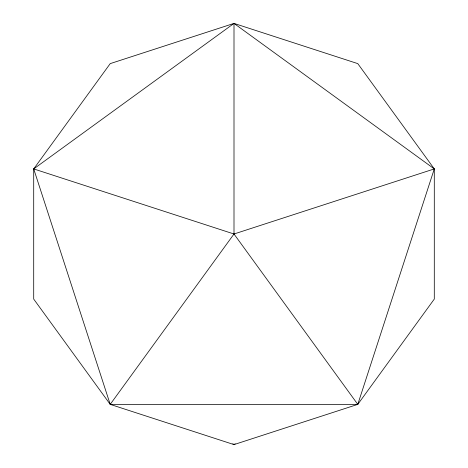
<?xml version="1.0" encoding="UTF-8"?>
<svg xmlns="http://www.w3.org/2000/svg" width="468" height="468" viewBox="0 0 468 468"><rect width="100%" height="100%" fill="white"/><g stroke="black" fill="none" stroke-linecap="round" stroke-linejoin="round"><path stroke-width="0.7" d="M357.786 404.381L434.292 168.919L357.786 63.619L234 23.4L110.214 63.619L33.708 168.919L33.708 299.081L110.214 404.381L234 444.6L357.786 404.381L434.292 299.081L434.292 168.919L234 23.4L33.708 168.919L110.214 404.381L357.786 404.381L234 234L234 23.4M110.214 404.381L234 234L434.292 168.919M235.182 443.74L234 444.6L232.818 443.74M33.708 168.919L234 234"/></g></svg>
